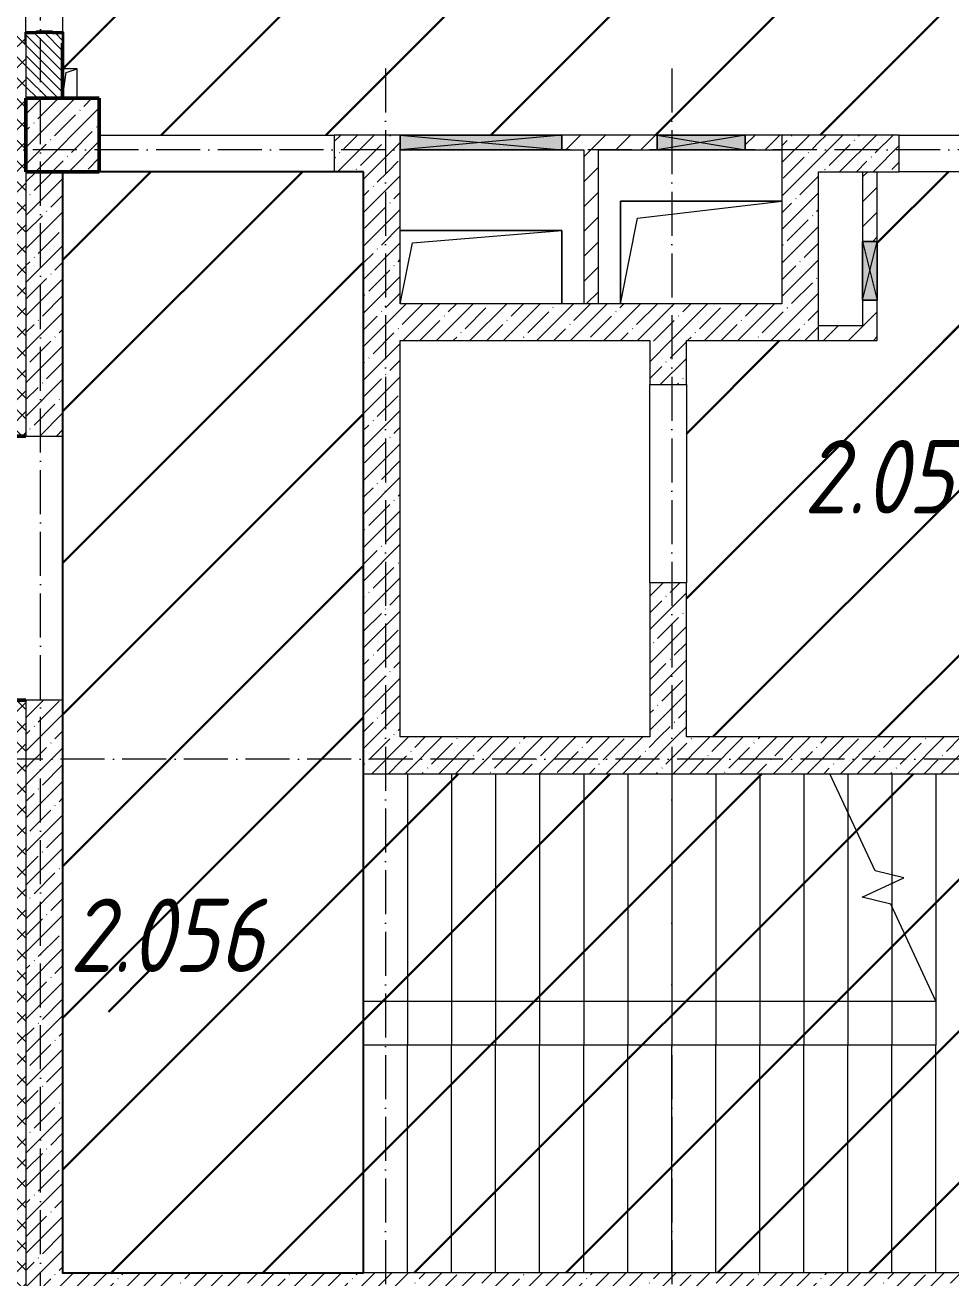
# Model space of a CAD drawing. Header units: millimetres. Extents: x 35697 to 388678, y -91946 to 171347.
# Drawn here: x 40804 to 47112, y 62010 to 70544 of the extents above; entities that cross this region are included whole.
import ezdxf

# ---------------------------------------------------------------- set-up
doc = ezdxf.new("R2010")
doc.units = ezdxf.units.MM
doc.linetypes.add('50_200_ШТРИХ_1Т_ш5_п1_п1_', pattern=[700, 500, -100, 0, -100])
for name, color, linetype, lineweight in [('2.1) ПГП окна 2.8 м', 5, 'Continuous', 30), ('3.1) ЖБ окна 1.2 м', 102, 'Continuous', 30), ('4) ЛЕстницы', 5, 'Continuous', 30), ('A-DETL-GENF-OTLN', 7, 'Continuous', 9), ('A-FLOR-____-OTLN', 7, 'Continuous', 9), ('A-GENM-____-MCUT', 7, 'Continuous', 25), ('A-GENM-____-OTLN', 7, 'Continuous', 9), ('A-GENM-____-OTLN-1', 7, 'Continuous', 25), ('A-GLAZ-____-OTLN', 7, 'Continuous', 9), ('A-WALL-____-MCUT-1', 7, 'Continuous', 9), ('A-WALL-____-MCUT-2', 7, 'Continuous', 50), ('A-WALL-____-MCUT-3', 7, 'Continuous', 9), ('A-WALL-____-OTLN', 7, 'Continuous', 9), ('A-WALL-____-PATT-1', 7, 'Continuous', 9), ('A-WALL-FNSH-MCUT-1', 7, 'Continuous', 9), ('S-COLS-____-MCUT', 7, 'Continuous', 50), ('S-COLS-____-OTLN', 7, 'Continuous', 9), ('S-GRID-____-OTLN-1', 7, '50_200_ШТРИХ_1Т_ш5_п1_п1_', 9), ('S-STRS-____-MBND', 7, 'Continuous', 9), ('S-STRS-____-OTLN-1', 7, 'Continuous', 9), ('Марки помещений', 7, 'Continuous', 9)]:
    doc.layers.add(name, color=color, linetype=linetype, lineweight=lineweight)
doc.styles.add('ISOCPEUR_I_3', font='isocpeui.ttf', dxfattribs={"width": 0.85, "height": 2.2})
pattern_1 = [(45, (43259.71, 63713.66), (-114.0493, 114.0493), []), (45, (43373.76, 63713.66), (-114.0493, 114.0493), [201.612, -40.322, 3.353, -36.97])]
pattern_2 = [(45, (43259.71, 63713.66), (-84.8528, 84.8528), [])]

# ---------------------------------------------------------------- blocks, each defined once
blk = doc.blocks.new('BSC_Колонна _Прямоугольная - 500х500-V138-АР1_План отверстий 2 этажа в осях 1-64_А-ГГ')
at = {"layer": 'S-COLS-____-OTLN'}
h = blk.add_hatch(dxfattribs=at)
h.set_pattern_fill('FP_168', color=256, style=0, pattern_type=2)
h.set_pattern_definition([(45, (2200, -6081.04), (-114.0493, 114.0493), []), (45, (2314.05, -6081.04), (-114.0493, 114.0493), [201.612, -40.322, 3.353, -36.97])])
h.paths.add_polyline_path([(-250, -250), (250, -250), (250, 250), (-250, 250)], flags=0)
at = {"layer": 'S-COLS-____-MCUT'}
for p, q in [((250, 250), (-250, 250)), ((-250, 250), (-250, -250)), ((250, -250), (250, 250)), ((-250, -250), (250, -250))]:
    blk.add_line(p, q, dxfattribs=at)
blk = doc.blocks.new('Фахверк_СКБ_Уголок - 250_2700-27497298-АР1_План отверстий 2 этажа в осях 1-64_А-ГГ')
at = {"layer": 'A-GENM-____-MCUT'}
for p, q in [((200, 181), (125, 181)), ((125, 181), (125, 106)), ((131, 106), (131, 175)), ((131, 175), (200, 175)), ((200, 175), (200, 181)), ((125, 106), (131, 106)), ((131, -6), (125, -6)), ((125, -6), (125, -81)), ((125, -81), (200, -81)), ((131, -75), (131, -6)), ((200, -75), (131, -75)), ((200, -81), (200, -75))]:
    blk.add_line(p, q, dxfattribs=at)
blk = doc.blocks.new('AR_Отверстие прямоугольное _в плите_ - AR_Отверстие прямоугольное _в плите_-V159-АР1_План отверстий 2 этажа в осях 1-64_А-ГГ')
at = {"layer": 'A-GENM-____-OTLN'}
for p, q in [((50, 100), (-50, 100)), ((-25, 75), (50, 100)), ((50, -100), (50, 100)), ((-50, -100), (-25, 75))]:
    blk.add_line(p, q, dxfattribs=at)
blk = doc.blocks.new('AR_Отверстие прямоугольное _в плите_ - AR_Отверстие прямоугольное _в плите_-30552744-АР1_План отверстий 2 этажа в осях 1-64_А-ГГ')
at = {"layer": 'A-GENM-____-OTLN'}
for p, q in [((550, 350), (-550, 350)), ((-550, 350), (-550, -350)), ((-433.3, 233.3), (550, 350)), ((-550, -350), (-433.3, 233.3))]:
    blk.add_line(p, q, dxfattribs=at)
blk = doc.blocks.new('AR_Отверстие прямоугольное _в плите_ - AR_Отверстие прямоугольное _в плите_-30552508-АР1_План отверстий 2 этажа в осях 1-64_А-ГГ')
at = {"layer": 'A-GENM-____-OTLN'}
for p, q in [((550, 250), (-550, 250)), ((-466.7, 166.7), (550, 250)), ((550, -250), (550, 250)), ((-550, -250), (-466.7, 166.7))]:
    blk.add_line(p, q, dxfattribs=at)
blk = doc.blocks.new('AR_Отверстие прямоугольное _в стене__БезПР - AR_Отверстие прямоугольное _в стене__БезПР-36788922-АР1_План отверстий 2 этажа в осях 1-64_А-ГГ')
at = {"layer": 'A-GLAZ-____-OTLN'}
blk.add_hatch(color=256, dxfattribs=at).paths.add_polyline_path([(300, -50), (300, 50), (-300, 50), (-300, -50)], flags=0)
at = {"layer": 'A-DETL-GENF-OTLN'}
for p, q in [((-300, -50), (-300, 50)), ((-300, 50), (300, 50)), ((300, 50), (-300, -50)), ((-300, 50), (300, -50)), ((300, 50), (-300, 50)), ((-300, 50), (-300, -50)), ((300, 50), (300, -50)), ((300, -50), (300, 50)), ((300, -50), (-300, -50)), ((-300, -50), (300, -50))]:
    blk.add_line(p, q, dxfattribs=at)
at = {"layer": 'A-GLAZ-____-OTLN'}
blk.add_line((300, 50), (-300, 50), dxfattribs=at)
blk = doc.blocks.new('AR_Отверстие прямоугольное _в стене_ - AR_Отверстие прямоугольное _в стене__ОВ-36990253-АР1_План отверстий 2 этажа в осях 1-64_А-ГГ')
at = {"layer": 'A-GLAZ-____-OTLN'}
blk.add_hatch(color=256, dxfattribs=at).paths.add_polyline_path([(550, -50), (550, 50), (-550, 50), (-550, -50)], flags=0)
at = {"layer": 'A-DETL-GENF-OTLN'}
for p, q in [((-550, -50), (-550, 50)), ((-550, 50), (550, 50)), ((550, 50), (-550, -50)), ((-550, 50), (550, -50)), ((550, 50), (-550, 50)), ((-550, 50), (-550, -50)), ((550, 50), (550, -50)), ((550, -50), (550, 50)), ((550, -50), (-550, -50)), ((-550, -50), (550, -50))]:
    blk.add_line(p, q, dxfattribs=at)
blk = doc.blocks.new('AR_Отверстие прямоугольное _в стене_ - AR_Отверстие прямоугольное _в стене__ОВ-36989221-АР1_План отверстий 2 этажа в осях 1-64_А-ГГ')
at = {"layer": 'A-GLAZ-____-OTLN'}
blk.add_hatch(color=256, dxfattribs=at).paths.add_polyline_path([(-200, -50), (200, -50), (200, 50), (-200, 50)], flags=0)
at = {"layer": 'A-DETL-GENF-OTLN'}
for p, q in [((-200, -50), (-200, 50)), ((-200, 50), (200, 50)), ((200, 50), (-200, -50)), ((-200, 50), (200, -50)), ((200, 50), (-200, 50)), ((-200, 50), (-200, -50)), ((200, 50), (200, -50)), ((200, -50), (200, 50)), ((200, -50), (-200, -50)), ((-200, -50), (200, -50))]:
    blk.add_line(p, q, dxfattribs=at)
blk = doc.blocks.new('2этаж')
at = {"layer": 'S-GRID-____-OTLN-1', "color": 251, "ltscale": 0.6, "true_color": 0x636466}
for p, q in [((-17941.7, 454533.3), (-17941.7, 508896.9)), ((-15591.7, 465551), (-15591.7, 454533.3)), ((-13641.7, 465551), (-13641.7, 454533.3)), ((74727.1, 464997), (-20260.4, 464997)), ((88359, 460847), (-20260.4, 460847))]:
    blk.add_line(p, q, dxfattribs=at)

msp = doc.modelspace()

# ---------------------------------------------------------------- hatches: boundary and pattern name
at = {"layer": '2.1) ПГП окна 2.8 м'}
h = msp.add_hatch(dxfattribs=at)
h.set_pattern_fill('ANSI31', color=5, scale=250)
h.paths.add_polyline_path([(48709.7, 72944.7), (41309.7, 72944.7), (41309.7, 72694.7), (41059.7, 72694.7), (41059.7, 72369.7), (41065.7, 72369.7), (41065.7, 72294.7), (41059.7, 70494.7), (41065.7, 70494.7), (41065.7, 70419.7), (41062.9, 70244.7), (41159.7, 70244.7), (41159.7, 70044.7), (41309.7, 70044.7), (41309.7, 69794.7), (42909.7, 69794.7), (43359.7, 69794.7), (44459.7, 69794.7), (45109.7, 69794.7), (45709.7, 69794.7), (45959.7, 69794.7), (46759.7, 69794.7), (48359.7, 69794.7), (48559.7, 69794.7), (48709.7, 69794.7)])
h = msp.add_hatch(dxfattribs=at)
h.set_pattern_fill('ANSI31', color=5, scale=250)
h.paths.add_polyline_path([(55697.7, 68782.7), (55247.7, 68782.7), (55247.7, 69482.7), (54271.7, 69482.7), (54271.7, 69182.7), (53771.7, 69182.7), (53771.7, 67456.7), (55697.7, 67456.7)])
edge = h.paths.add_edge_path(flags=16)
edge.add_arc((54707.3, 69064.4), 240, 0, 360)
h.paths.add_polyline_path([(53327.7, 69362.7), (51391.7, 69362.7), (51391.7, 67476.7), (53327.7, 67476.7)])
edge = h.paths.add_edge_path(flags=16)
edge.add_arc((52958.2, 68995.2), 240, 0, 360)
h.paths.add_polyline_path([(50597.7, 69482.7), (49171.7, 69482.7), (49171.7, 69182.7), (48921.7, 69182.7), (48921.7, 62494.7), (49529.7, 62494.7), (49529.7, 62156.7), (53047.7, 62156.7), (53047.7, 66532.7), (49897.7, 66532.7), (49897.7, 66856.7), (50597.7, 66856.7)])
edge = h.paths.add_edge_path(flags=16)
edge.add_line((52927.7, 64625.6), (52927.7, 64642.3))
edge.add_line((52927.7, 64642.3), (52918.6, 64642.3))
edge.add_arc((52938.6, 64642.3), 20, 180, 236.86803)
edge = h.paths.add_edge_path(flags=16)
edge.add_arc((50493.9, 67839), 25, 0, 360)
edge = h.paths.add_edge_path(flags=16)
edge.add_arc((51430.3, 65897.1), 240, 0, 360)
h.paths.add_polyline_path([(51371.7, 65201), (51930.4, 64642.3), (51371.7, 64083.7), (50813.1, 64642.3)], flags=16)
edge = h.paths.add_edge_path(flags=16)
edge.add_arc((50375.9, 63704.9), 240, 0, 360)
edge = h.paths.add_edge_path()
edge.add_arc((41789.5, 63879.4), 240, 0, 360)
h.paths.add_polyline_path([(57447.7, 66532.7), (56997.7, 66532.7), (56997.7, 66856.7), (57447.7, 66856.7), (57447.7, 69482.7), (56021.7, 69482.7), (56021.7, 66532.7), (53871.7, 66532.7), (53871.7, 62406.7), (54271.7, 62406.7), (54271.7, 62156.7), (56969.7, 62156.7), (56969.7, 62429.7), (57447.7, 62429.7)])
edge = h.paths.add_edge_path(flags=16)
edge.add_line((54014.5, 63122.7), (55002.7, 63122.7))
edge.add_line((55002.7, 63122.7), (55561.4, 63681.4))
edge.add_line((55561.4, 63681.4), (56120, 63122.7))
edge.add_line((56120, 63122.7), (55561.4, 62564))
edge.add_line((55561.4, 62564), (55002.7, 63122.7))
edge.add_line((55002.7, 63122.7), (54014.5, 63122.7))
edge.add_arc((53994.5, 63122.7), 20, -180, 0, ccw=False)
edge.add_arc((53994.5, 63122.7), 20, 0, 180, ccw=False)
edge = h.paths.add_edge_path(flags=16)
edge.add_arc((55487.2, 64000.8), 240, 0, 360)
edge = h.paths.add_edge_path(flags=16)
edge.add_arc((57345, 67764.7), 25, 0, 360)
h.paths.add_polyline_path([(54290.6, 68831), (54954, 68831), (54954, 69311), (54290.6, 69311)], flags=16)
h.paths.add_polyline_path([(52541.4, 68761.8), (53204.7, 68761.8), (53204.7, 69241.8), (52541.4, 69241.8)], flags=16)
h.paths.add_polyline_path([(51013.5, 65663.7), (51676.7, 65663.7), (51676.7, 66143.7), (51013.5, 66143.7)], flags=16)
h.paths.add_polyline_path([(49946.1, 63471.5), (50609.5, 63471.5), (50609.5, 63951.5), (49946.1, 63951.5)], flags=16)
h.paths.add_polyline_path([(46889.6, 68387.3), (47551.9, 68387.3), (47551.9, 68867.3), (46889.6, 68867.3)])
h.paths.add_polyline_path([(41372.7, 63646), (42026.1, 63646), (42026.1, 64126), (41372.7, 64126)])
h.paths.add_polyline_path([(55090.4, 63767.4), (55726.3, 63767.4), (55726.3, 64247.4), (55090.4, 64247.4)], flags=16)
h = msp.add_hatch(dxfattribs=at)
h.set_pattern_fill('ANSI31', color=5, scale=250)
h.paths.add_polyline_path([(48559.7, 69294.7), (48559.7, 69544.7), (48359.7, 69544.7), (46759.7, 69544.7), (46609.7, 69544.7), (46609.7, 69069.7), (46609.7, 68669.7), (46609.7, 68394.7), (46209.7, 68394.7), (45309.7, 68394.7), (45309.7, 68094.7), (45309.7, 66744.7), (45309.7, 65694.7), (47309.7, 65694.7), (47309.7, 66304.7), (47409.7, 66304.7), (47459.7, 66304.7), (48559.7, 66304.7)])
h.paths.add_polyline_path([(45934, 66892.1), (47589.7, 66892.1), (47589.7, 68092.1), (45934, 68092.1)], flags=24)
at = {"layer": '4) ЛЕстницы'}
h = msp.add_hatch(dxfattribs=at)
h.set_pattern_fill('ANSI31', color=256, scale=230)
h.paths.add_polyline_path([(41059.7, 69544.7), (43109.7, 69544.7), (43109.7, 62044.7), (41059.7, 62044.7)])
h = msp.add_hatch(dxfattribs=at)
h.set_pattern_fill('ANSI31', color=256, scale=230)
h.paths.add_polyline_path([(43109.7, 65444.7), (48559.7, 65444.7), (48559.7, 62044.7), (43109.7, 62044.7)])
at = {"layer": 'A-WALL-____-PATT-1'}
h = msp.add_hatch(dxfattribs=at)
h.set_pattern_fill('FP_1', color=256, style=0, pattern_type=2)
h.set_pattern_definition([(45, (43259.71, 63713.66), (-70.7107, 70.7107), []), (135, (43259.71, 63713.66), (-70.7107, -70.7107), [])])
h.paths.add_polyline_path([(40709.7, 61694.7), (40809.7, 61694.7), (40809.7, 65944.7), (40709.7, 65944.7), (40709.7, 64449.6)], flags=0)
h.paths.add_polyline_path([(40809.7, 67744.7), (40809.7, 70419.7), (40803.7, 70419.7), (40803.7, 70494.7), (40709.7, 70494.7), (40709.7, 67744.7)], flags=0)
h.paths.add_polyline_path([(40803.7, 72294.7), (40803.7, 72369.7), (40809.7, 72369.7), (40809.7, 73229.7), (40709.7, 73229.7), (40709.7, 72294.7)], flags=0)
h = msp.add_hatch(dxfattribs=at)
h.set_pattern_fill('FP_6', color=256, style=0, pattern_type=2)
h.set_pattern_definition([(135, (43259.71, 63713.66), (-35.35534, -35.35534), [])])
h.paths.add_polyline_path([(40809.7, 70044.7), (41059.7, 70044.7), (41059.7, 70488.7), (40990.7, 70488.7), (40990.7, 70494.7), (40878.7, 70494.7), (40878.7, 70488.7), (40809.7, 70488.7), (40809.7, 70419.7)], flags=0)
h.paths.add_polyline_path([(40878.7, 72294.7), (40990.7, 72294.7), (40990.7, 72300.7), (41059.7, 72300.7), (41059.7, 72694.7), (40809.7, 72694.7), (40809.7, 72300.7), (40878.7, 72300.7)], flags=0)
h = msp.add_hatch(dxfattribs=at)
h.set_pattern_fill('FP_25', color=256, style=0, pattern_type=2)
h.set_pattern_definition(pattern_1)
h.paths.add_polyline_path([(42909.7, 69544.7), (43359.7, 69544.7), (43359.7, 69794.7), (42909.7, 69794.7)], flags=0)
h = msp.add_hatch(dxfattribs=at)
h.set_pattern_fill('FP_4', color=256, style=0, pattern_type=2)
h.set_pattern_definition(pattern_2)
h.paths.add_polyline_path([(45709.7, 69694.7), (45959.7, 69694.7), (45959.7, 69794.7), (45709.7, 69794.7), (45709.7, 69774.7)], flags=0)
h.paths.add_polyline_path([(44459.7, 69694.7), (45109.7, 69694.7), (45109.7, 69794.7), (44459.7, 69794.7), (44459.7, 69706.7)], flags=0)
h = msp.add_hatch(dxfattribs=at)
h.set_pattern_fill('FP_25', color=256, style=0, pattern_type=2)
h.set_pattern_definition(pattern_1)
h.paths.add_polyline_path([(46209.7, 68644.7), (46209.7, 69794.7), (45959.7, 69794.7), (45959.7, 68644.7)], flags=0)
h = msp.add_hatch(dxfattribs=at)
h.set_pattern_fill('FP_25', color=256, style=0, pattern_type=2)
h.set_pattern_definition(pattern_1)
h.paths.add_polyline_path([(48559.7, 69544.7), (48559.7, 69794.7), (48359.7, 69794.7), (48359.7, 69544.7)], flags=0)
h.paths.add_polyline_path([(46209.7, 69544.7), (46759.7, 69544.7), (46759.7, 69794.7), (46209.7, 69794.7)], flags=0)
h = msp.add_hatch(dxfattribs=at)
h.set_pattern_fill('FP_4', color=256, style=0, pattern_type=2)
h.set_pattern_definition(pattern_2)
h.paths.add_polyline_path([(44709.7, 68644.7), (44709.7, 69694.7), (44609.7, 69694.7), (44609.7, 68644.7)], flags=0)
h = msp.add_hatch(dxfattribs=at)
h.set_pattern_fill('FP_25', color=256, style=0, pattern_type=2)
h.set_pattern_definition(pattern_1)
h.paths.add_polyline_path([(40809.7, 61794.7), (41059.7, 61794.7), (41059.7, 65944.7), (40809.7, 65944.7), (40809.7, 64449.6)], flags=0)
h.paths.add_polyline_path([(41059.7, 67744.7), (41059.7, 69544.7), (40809.7, 69544.7), (40809.7, 67744.7)], flags=0)
h = msp.add_hatch(dxfattribs=at)
h.set_pattern_fill('FP_25', color=256, style=0, pattern_type=2)
h.set_pattern_definition(pattern_1)
h.paths.add_polyline_path([(43246, 65444.7), (43359.7, 65444.7), (43359.7, 69544.7), (43109.7, 69544.7), (43109.7, 65444.7)], flags=0)
h = msp.add_hatch(dxfattribs=at)
h.set_pattern_fill('FP_4', color=256, style=0, pattern_type=2)
h.set_pattern_definition(pattern_2)
h.paths.add_polyline_path([(46609.7, 68394.7), (46609.7, 68669.7), (46509.7, 68669.7), (46509.7, 68394.7)], flags=0)
h.paths.add_polyline_path([(46609.7, 69069.7), (46609.7, 69544.7), (46509.7, 69544.7), (46509.7, 69069.7), (46564.5, 69069.7)], flags=0)
h = msp.add_hatch(dxfattribs=at)
h.set_pattern_fill('FP_25', color=256, style=0, pattern_type=2)
h.set_pattern_definition(pattern_1)
h.paths.add_polyline_path([(46209.7, 68394.7), (46209.7, 68644.7), (43359.7, 68644.7), (43359.7, 68394.7), (45309.7, 68394.7)], flags=0)
h = msp.add_hatch(dxfattribs=at)
h.set_pattern_fill('FP_4', color=256, style=0, pattern_type=2)
h.set_pattern_definition(pattern_2)
h.paths.add_polyline_path([(46509.7, 68394.7), (46509.7, 68494.7), (46209.7, 68494.7), (46209.7, 68394.7)], flags=0)
h = msp.add_hatch(dxfattribs=at)
h.set_pattern_fill('FP_25', color=256, style=0, pattern_type=2)
h.set_pattern_definition(pattern_1)
h.paths.add_polyline_path([(45059.7, 65694.7), (45309.7, 65694.7), (45309.7, 66744.7), (45059.7, 66744.7)], flags=0)
h.paths.add_polyline_path([(45309.7, 68094.7), (45309.7, 68394.7), (45059.7, 68394.7), (45059.7, 68094.7)], flags=0)
h = msp.add_hatch(dxfattribs=at)
h.set_pattern_fill('FP_25', color=256, style=0, pattern_type=2)
h.set_pattern_definition(pattern_1)
h.paths.add_polyline_path([(48809.7, 65444.7), (48809.7, 65694.7), (43359.7, 65694.7), (43359.7, 65444.7), (48559.7, 65444.7)], flags=0)
h = msp.add_hatch(dxfattribs=at)
h.set_pattern_fill('FP_25', color=256, style=0, pattern_type=2)
h.set_pattern_definition(pattern_1)
h.paths.add_polyline_path([(48559.7, 61794.7), (48559.7, 62044.7), (41059.7, 62044.7), (41059.7, 61794.7), (48548.4, 61794.7)], flags=0)

# ---------------------------------------------------------------- linework, layer by layer
msp.add_lwpolyline([(43109.7, 69544.7), (41059.7, 69544.7), (41059.7, 62044.7), (43109.7, 62044.7)], close=True)
at = {"layer": 'A-FLOR-____-OTLN'}
for p, q in [((44859.7, 69344.7), (45959.7, 69344.7)), ((44859.7, 68644.7), (44859.7, 69344.7)), ((43359.7, 69144.7), (44459.7, 69144.7)), ((44459.7, 69144.7), (44459.7, 68644.7)), ((43109.7, 62044.7), (43109.7, 63894.7))]:
    msp.add_line(p, q, dxfattribs=at)
at = {"layer": 'A-WALL-____-MCUT-1'}
for p, q in [((43359.7, 69794.7), (42909.7, 69794.7)), ((42909.7, 69794.7), (42909.7, 69544.7)), ((45959.7, 69794.7), (45959.7, 68644.7)), ((46759.7, 69794.7), (45959.7, 69794.7)), ((46759.7, 69544.7), (46759.7, 69794.7)), ((43359.7, 68644.7), (43359.7, 69694.7)), ((40809.7, 69544.7), (40809.7, 67744.7)), ((41059.7, 67744.7), (41059.7, 69544.7)), ((42909.7, 69544.7), (43109.7, 69544.7)), ((43109.7, 69544.7), (43109.7, 65444.7)), ((46209.7, 68394.7), (46209.7, 69544.7)), ((46209.7, 69544.7), (46759.7, 69544.7)), ((45959.7, 68644.7), (43359.7, 68644.7)), ((43359.7, 65694.7), (43359.7, 68394.7)), ((43359.7, 68394.7), (45059.7, 68394.7)), ((45059.7, 68394.7), (45059.7, 68094.7)), ((45309.7, 68394.7), (46209.7, 68394.7)), ((45309.7, 68094.7), (45309.7, 68394.7)), ((45059.7, 68094.7), (45309.7, 68094.7)), ((40809.7, 67744.7), (41059.7, 67744.7)), ((45059.7, 66744.7), (45059.7, 65694.7)), ((45309.7, 66744.7), (45059.7, 66744.7)), ((45309.7, 65694.7), (45309.7, 66744.7)), ((41059.7, 65944.7), (40809.7, 65944.7)), ((40809.7, 65944.7), (40809.7, 61794.7)), ((41059.7, 62044.7), (41059.7, 65944.7)), ((45059.7, 65694.7), (43359.7, 65694.7)), ((48559.7, 65694.7), (45309.7, 65694.7)), ((43109.7, 65444.7), (48559.7, 65444.7)), ((48559.7, 62044.7), (41059.7, 62044.7))]:
    msp.add_line(p, q, dxfattribs=at)
at = {"layer": 'A-WALL-____-MCUT-2'}
for p, q in [((40990.7, 70494.7), (40878.7, 70494.7)), ((41059.7, 70044.7), (41059.7, 70419.7)), ((40579.7, 67744.7), (40809.7, 67744.7)), ((40809.7, 65944.7), (40579.7, 65944.7))]:
    msp.add_line(p, q, dxfattribs=at)
at = {"layer": 'A-WALL-____-MCUT-3'}
msp.add_line((40809.7, 70419.7), (40809.7, 70044.7), dxfattribs=at)
at = {"layer": 'A-WALL-____-OTLN'}
for p, q in [((40809.7, 70494.7), (40809.7, 72294.7)), ((41059.7, 72294.7), (41059.7, 70494.7)), ((41309.7, 69794.7), (42909.7, 69794.7)), ((46759.7, 69794.7), (48359.7, 69794.7)), ((42909.7, 69544.7), (41309.7, 69544.7)), ((48359.7, 69544.7), (46759.7, 69544.7)), ((45059.7, 66744.7), (45059.7, 68094.7)), ((45309.7, 68094.7), (45309.7, 66744.7)), ((41059.7, 67744.7), (41059.7, 65944.7))]:
    msp.add_line(p, q, dxfattribs=at)
at = {"layer": 'A-WALL-FNSH-MCUT-1'}
for p, q in [((45109.7, 69794.7), (44459.7, 69794.7)), ((45959.7, 69794.7), (45709.7, 69794.7)), ((44459.7, 69694.7), (44609.7, 69694.7)), ((44609.7, 69694.7), (44609.7, 68644.7)), ((44709.7, 69694.7), (45109.7, 69694.7)), ((44709.7, 68644.7), (44709.7, 69694.7)), ((45709.7, 69694.7), (45959.7, 69694.7)), ((46509.7, 69544.7), (46509.7, 69069.7)), ((46609.7, 69069.7), (46609.7, 69544.7)), ((46509.7, 68669.7), (46509.7, 68494.7)), ((46609.7, 68394.7), (46609.7, 68669.7)), ((46509.7, 68494.7), (46209.7, 68494.7)), ((46209.7, 68394.7), (46609.7, 68394.7))]:
    msp.add_line(p, q, dxfattribs=at)
at = {"layer": 'S-STRS-____-MBND'}
for p, q in [((46595.5, 64783), (46286.9, 65444.7)), ((46789.9, 64735.7), (46595.5, 64783)), ((46506.7, 64603.7), (46789.9, 64735.7)), ((46701.2, 64556.4), (46506.7, 64603.7)), ((47009.7, 63894.7), (46701.2, 64556.4))]:
    msp.add_line(p, q, dxfattribs=at)
at = {"layer": 'S-STRS-____-OTLN-1'}
for p, q in [((43109.7, 65444.7), (43109.7, 63894.7)), ((43109.7, 65444.7), (43109.7, 63894.7)), ((43409.7, 65444.7), (43409.7, 63894.7)), ((43409.7, 65444.7), (43409.7, 63894.7)), ((43709.7, 65444.7), (43709.7, 63894.7)), ((43709.7, 65444.7), (43709.7, 63894.7)), ((44009.7, 65444.7), (44009.7, 63894.7)), ((44009.7, 65444.7), (44009.7, 63894.7)), ((44309.7, 65444.7), (44309.7, 63894.7)), ((44309.7, 65444.7), (44309.7, 63894.7)), ((44609.7, 65444.7), (44609.7, 63894.7)), ((44609.7, 65444.7), (44609.7, 63894.7)), ((44909.7, 65444.7), (44909.7, 63894.7)), ((44909.7, 65444.7), (44909.7, 63894.7)), ((45209.7, 65444.7), (45209.7, 63894.7)), ((45209.7, 65444.7), (45209.7, 63894.7)), ((45509.7, 65444.7), (45509.7, 63894.7)), ((45509.7, 65444.7), (45509.7, 63894.7)), ((45809.7, 65444.7), (45809.7, 63894.7)), ((45809.7, 65444.7), (45809.7, 63894.7)), ((46109.7, 65444.7), (46109.7, 63894.7)), ((46109.7, 65444.7), (46109.7, 63894.7)), ((46409.7, 65444.7), (46409.7, 65181.4)), ((46409.7, 65444.7), (46409.7, 65181.4)), ((46709.7, 65444.7), (46709.7, 64755.2)), ((46709.7, 65444.7), (46709.7, 64755.2)), ((47009.7, 65444.7), (47009.7, 63594.7)), ((47009.7, 65444.7), (47009.7, 63594.7)), ((46409.7, 65181.4), (46409.7, 63894.7)), ((46409.7, 65181.4), (46409.7, 63894.7)), ((46709.7, 64755.2), (46709.7, 64698.3)), ((46709.7, 64755.2), (46709.7, 64698.3)), ((46709.7, 64698.3), (46709.7, 64538.1)), ((46709.7, 64698.3), (46709.7, 64538.1)), ((46709.7, 64538.1), (46709.7, 63894.7)), ((46709.7, 64538.1), (46709.7, 63894.7)), ((43109.7, 63894.7), (43409.7, 63894.7)), ((43409.7, 63894.7), (43409.7, 63594.7)), ((43409.7, 63894.7), (43409.7, 63594.7)), ((43409.7, 63894.7), (43709.7, 63894.7)), ((43709.7, 63894.7), (43709.7, 63594.7)), ((43709.7, 63894.7), (43709.7, 63594.7)), ((43709.7, 63894.7), (44009.7, 63894.7)), ((44009.7, 63894.7), (44009.7, 63594.7)), ((44009.7, 63894.7), (44009.7, 63594.7)), ((44009.7, 63894.7), (44309.7, 63894.7)), ((44309.7, 63894.7), (44309.7, 63594.7)), ((44309.7, 63894.7), (44309.7, 63594.7)), ((44309.7, 63894.7), (44609.7, 63894.7)), ((44609.7, 63894.7), (44609.7, 63594.7)), ((44609.7, 63894.7), (44609.7, 63594.7)), ((44609.7, 63894.7), (44909.7, 63894.7)), ((44909.7, 63894.7), (44909.7, 63594.7)), ((44909.7, 63894.7), (44909.7, 63594.7)), ((44909.7, 63894.7), (45209.7, 63894.7)), ((45209.7, 63894.7), (45209.7, 63594.7)), ((45209.7, 63894.7), (45209.7, 63594.7)), ((45209.7, 63894.7), (45509.7, 63894.7)), ((45509.7, 63894.7), (45509.7, 63594.7)), ((45509.7, 63894.7), (45509.7, 63594.7)), ((45509.7, 63894.7), (45809.7, 63894.7)), ((45809.7, 63894.7), (45809.7, 63594.7)), ((45809.7, 63894.7), (45809.7, 63594.7)), ((45809.7, 63894.7), (46109.7, 63894.7)), ((46109.7, 63894.7), (46109.7, 63594.7)), ((46109.7, 63894.7), (46109.7, 63594.7)), ((46109.7, 63894.7), (46409.7, 63894.7)), ((46409.7, 63894.7), (46409.7, 63594.7)), ((46409.7, 63894.7), (46409.7, 63594.7)), ((46409.7, 63894.7), (46709.7, 63894.7)), ((46709.7, 63894.7), (46709.7, 63594.7)), ((46709.7, 63894.7), (46709.7, 63594.7)), ((46709.7, 63894.7), (47009.7, 63894.7)), ((43109.7, 62044.7), (43109.7, 63594.7)), ((43409.7, 63594.7), (43109.7, 63594.7)), ((43709.7, 63594.7), (43409.7, 63594.7)), ((43409.7, 62044.7), (43409.7, 63594.7)), ((43409.7, 62044.7), (43409.7, 63594.7)), ((44009.7, 63594.7), (43709.7, 63594.7)), ((43709.7, 62044.7), (43709.7, 63594.7)), ((43709.7, 62044.7), (43709.7, 63594.7)), ((44309.7, 63594.7), (44009.7, 63594.7)), ((44009.7, 62044.7), (44009.7, 63594.7)), ((44009.7, 62044.7), (44009.7, 63594.7)), ((44609.7, 63594.7), (44309.7, 63594.7)), ((44309.7, 62044.7), (44309.7, 63594.7)), ((44309.7, 62044.7), (44309.7, 63594.7)), ((44909.7, 63594.7), (44609.7, 63594.7)), ((44609.7, 62044.7), (44609.7, 63594.7)), ((44609.7, 62044.7), (44609.7, 63594.7)), ((45209.7, 63594.7), (44909.7, 63594.7)), ((44909.7, 62044.7), (44909.7, 63594.7)), ((44909.7, 62044.7), (44909.7, 63594.7)), ((45509.7, 63594.7), (45209.7, 63594.7)), ((45209.7, 62044.7), (45209.7, 63594.7)), ((45209.7, 62044.7), (45209.7, 63594.7)), ((45809.7, 63594.7), (45509.7, 63594.7)), ((45509.7, 62044.7), (45509.7, 63594.7)), ((45509.7, 62044.7), (45509.7, 63594.7)), ((46109.7, 63594.7), (45809.7, 63594.7)), ((45809.7, 62044.7), (45809.7, 63594.7)), ((45809.7, 62044.7), (45809.7, 63594.7)), ((46409.7, 63594.7), (46109.7, 63594.7)), ((46109.7, 62044.7), (46109.7, 63594.7)), ((46109.7, 62044.7), (46109.7, 63594.7)), ((46709.7, 63594.7), (46409.7, 63594.7)), ((46409.7, 62044.7), (46409.7, 63594.7)), ((46409.7, 62044.7), (46409.7, 63594.7)), ((47009.7, 63594.7), (46709.7, 63594.7)), ((46709.7, 62044.7), (46709.7, 63594.7)), ((46709.7, 62044.7), (46709.7, 63594.7)), ((47009.7, 62044.7), (47009.7, 63594.7)), ((47009.7, 62044.7), (47009.7, 63594.7))]:
    msp.add_line(p, q, dxfattribs=at)

# ---------------------------------------------------------------- block references
at = {"layer": '3.1) ЖБ окна 1.2 м'}
msp.add_blockref('2этаж', (58851.4, -395302.3), dxfattribs=at)
at = {"layer": 'A-GENM-____-OTLN'}
for name, p in [('AR_Отверстие прямоугольное _в плите_ - AR_Отверстие прямоугольное _в плите_-V159-АР1_План отверстий 2 этажа в осях 1-64_А-ГГ', (41109.7, 70144.7)), ('AR_Отверстие прямоугольное _в плите_ - AR_Отверстие прямоугольное _в плите_-30552744-АР1_План отверстий 2 этажа в осях 1-64_А-ГГ', (45409.7, 68994.7)), ('AR_Отверстие прямоугольное _в плите_ - AR_Отверстие прямоугольное _в плите_-30552508-АР1_План отверстий 2 этажа в осях 1-64_А-ГГ', (43909.7, 68894.7))]:
    msp.add_blockref(name, p, dxfattribs=at)
at = {"layer": 'A-GENM-____-OTLN-1', "rotation": 269.9999999999999}
msp.add_blockref('Фахверк_СКБ_Уголок - 250_2700-27497298-АР1_План отверстий 2 этажа в осях 1-64_А-ГГ', (40884.7, 70619.7), dxfattribs=at)
at = {"layer": 'A-GLAZ-____-OTLN'}
for name, p in [('AR_Отверстие прямоугольное _в стене_ - AR_Отверстие прямоугольное _в стене__ОВ-36990253-АР1_План отверстий 2 этажа в осях 1-64_А-ГГ', (43909.7, 69744.7)), ('AR_Отверстие прямоугольное _в стене__БезПР - AR_Отверстие прямоугольное _в стене__БезПР-36788922-АР1_План отверстий 2 этажа в осях 1-64_А-ГГ', (45409.7, 69744.7))]:
    msp.add_blockref(name, p, dxfattribs=at)
at = {"layer": 'A-GLAZ-____-OTLN', "rotation": 89.99999999999993}
msp.add_blockref('AR_Отверстие прямоугольное _в стене_ - AR_Отверстие прямоугольное _в стене__ОВ-36989221-АР1_План отверстий 2 этажа в осях 1-64_А-ГГ', (46559.7, 68869.7), dxfattribs=at)
at = {"layer": 'S-COLS-____-OTLN'}
msp.add_blockref('BSC_Колонна _Прямоугольная - 500х500-V138-АР1_План отверстий 2 этажа в осях 1-64_А-ГГ', (41059.7, 69794.7), dxfattribs=at)

# ---------------------------------------------------------------- texts
at = {"layer": 'Марки помещений', "char_height": 500, "width": 785.654, "attachment_point": 1, "style": 'ISOCPEUR_I_3'}
for s, insert in [('2.055', (46109.6, 67717.1)), ('2.056', (41106.9, 64594.4))]:
    msp.add_mtext(s, dxfattribs=dict(at, insert=insert))

doc.saveas('drawing.dxf')
